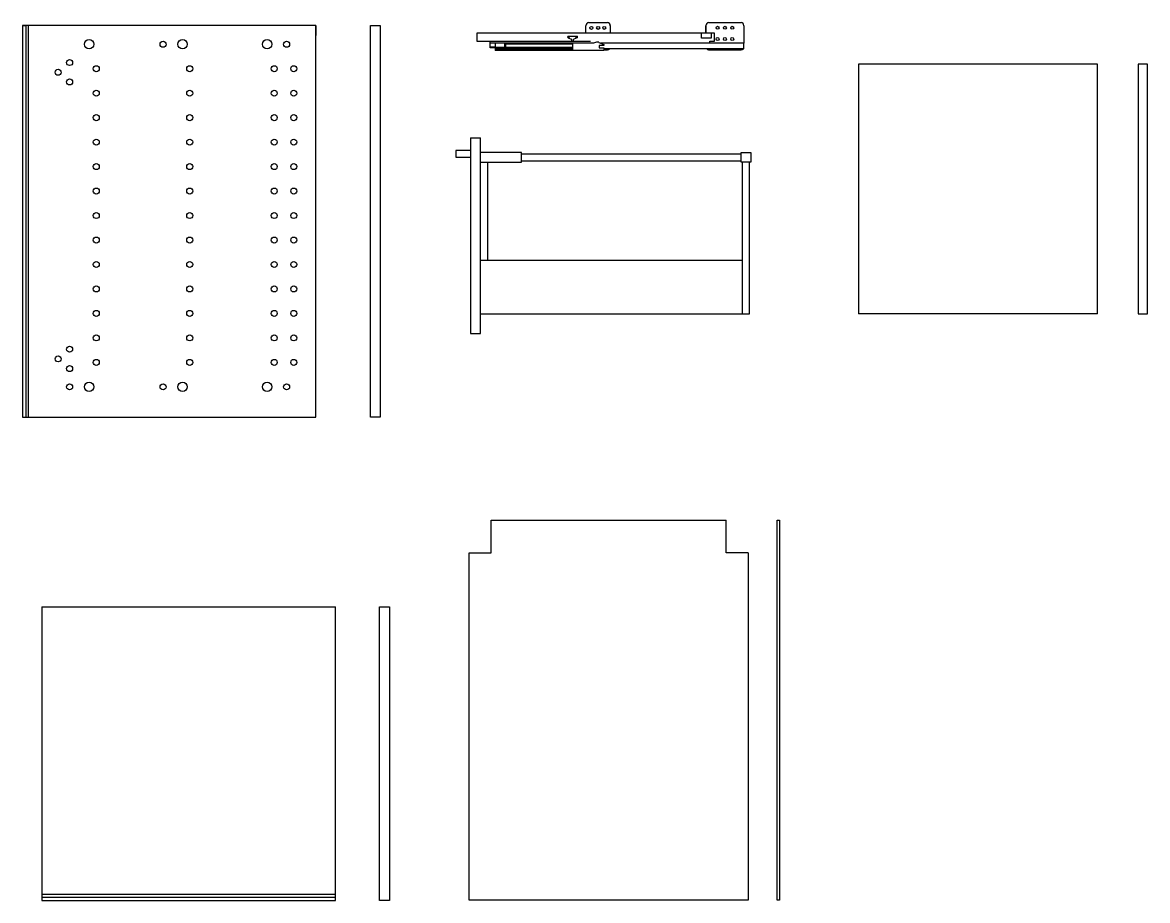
# Model space of a CAD drawing. Header units: millimetres. Extents: x 715 to 34504, y -289 to 548.
# Drawn here: x 1520.6 to 1750.6, y 322.9 to 502.3 of the extents above; entities that cross this region are included whole.
import ezdxf

# ---------------------------------------------------------------- set-up
doc = ezdxf.new("R2010")
doc.units = ezdxf.units.MM
for name, color, linetype in [('ARREDI SEZIONATI', 2, 'Continuous'), ('prospetti', 2, 'Continuous'), ('viti', 5, 'Continuous')]:
    doc.layers.add(name, color=color, linetype=linetype)

msp = doc.modelspace()

# ---------------------------------------------------------------- linework, layer by layer
at = {"layer": 'ARREDI SEZIONATI'}
for p, q in [((1691.52, 493.78), (1691.52, 442.72)), ((1740.35, 493.78), (1691.52, 493.78)), ((1740.35, 442.72), (1740.35, 493.78)), ((1740.35, 442.72), (1691.52, 442.72))]:
    msp.add_line(p, q, dxfattribs=at)
at = {"layer": 'prospetti'}
for p, q in [((1580.56, 501.64), (1520.56, 501.64)), ((1520.56, 501.64), (1520.56, 421.64)), ((1520.56, 501.64), (1521.26, 501.64)), ((1521.26, 501.64), (1521.26, 421.64)), ((1521.76, 421.64), (1521.76, 501.64)), ((1580.56, 421.64), (1580.56, 501.64)), ((1580.56, 501.64), (1580.56, 499.64)), ((1591.7, 501.64), (1592.2, 501.64)), ((1748.67, 493.78), (1748.67, 442.72)), ((1750.57, 493.78), (1748.67, 493.78)), ((1750.57, 442.72), (1750.57, 493.78)), ((1580.56, 484.64), (1580.56, 485.34)), ((1612.18, 478.72), (1614.18, 478.72)), ((1612.18, 478.72), (1612.18, 458.72)), ((1612.18, 478.72), (1614.18, 478.72)), ((1612.18, 478.72), (1614.18, 478.72)), ((1614.18, 458.72), (1614.18, 478.72)), ((1612.18, 476.09), (1609.16, 476.09)), ((1609.16, 476.09), (1609.16, 474.74)), ((1609.16, 474.74), (1612.18, 474.74)), ((1622.57, 475.72), (1614.18, 475.72)), ((1622.57, 473.72), (1622.57, 475.72)), ((1622.57, 475.47), (1667.48, 475.47)), ((1667.48, 473.97), (1622.57, 473.97)), ((1667.48, 475.72), (1669.48, 475.72)), ((1667.48, 473.72), (1667.48, 475.72)), ((1669.48, 475.72), (1669.48, 473.72)), ((1669.48, 475.72), (1669.48, 473.72)), ((1614.18, 473.72), (1622.57, 473.72)), ((1614.18, 459.02), (1614.18, 473.42)), ((1615.68, 453.72), (1615.68, 473.72)), ((1669.18, 473.72), (1667.48, 473.72)), ((1667.68, 473.72), (1667.68, 442.72)), ((1669.18, 442.72), (1669.18, 473.72)), ((1669.48, 473.72), (1669.18, 473.72)), ((1612.18, 458.72), (1612.18, 438.72)), ((1614.18, 438.72), (1614.18, 458.72)), ((1614.18, 453.72), (1667.68, 453.72)), ((1614.18, 439.02), (1614.18, 453.42)), ((1614.18, 442.72), (1669.18, 442.72)), ((1748.67, 442.72), (1750.57, 442.72)), ((1612.18, 438.72), (1614.18, 438.72)), ((1520.56, 421.64), (1580.56, 421.64)), ((1521.26, 421.64), (1521.76, 421.64)), ((1616.41, 393.94), (1616.41, 400.58)), ((1616.41, 400.58), (1664.41, 400.58)), ((1664.41, 393.94), (1664.41, 400.58)), ((1611.91, 322.94), (1611.91, 393.94)), ((1611.91, 393.94), (1616.41, 393.94)), ((1668.91, 393.94), (1664.41, 393.94)), ((1668.91, 393.94), (1668.91, 322.94)), ((1524.54, 382.88), (1524.54, 322.88)), ((1524.54, 382.88), (1584.54, 382.88)), ((1584.54, 322.88), (1584.54, 382.88)), ((1584.54, 324.08), (1524.54, 324.08)), ((1524.54, 323.58), (1584.54, 323.58)), ((1524.54, 322.88), (1584.54, 322.88)), ((1584.54, 323.58), (1584.54, 324.08)), ((1668.91, 322.94), (1611.91, 322.94))]:
    msp.add_line(p, q, dxfattribs=at)
for points in [[(1591.7, 501.64), (1593.7, 501.64), (1593.7, 421.64), (1591.7, 421.64)], [(1674.89, 400.58), (1675.34, 400.58), (1675.34, 322.94), (1674.89, 322.94)], [(1593.57, 382.88), (1595.57, 382.88), (1595.57, 322.88), (1593.57, 322.88)]]:
    msp.add_lwpolyline(points, close=True, dxfattribs=at)
for centre, radius in [((1534.19, 497.83), 0.955), ((1549.3, 497.83), 0.614), ((1553.3, 497.83), 0.955), ((1570.57, 497.83), 0.955), ((1574.57, 497.83), 0.614), ((1530.19, 494.09), 0.614), ((1527.85, 492.11), 0.614), ((1535.65, 492.83), 0.614), ((1554.76, 492.83), 0.614), ((1572.03, 492.83), 0.614), ((1576.03, 492.83), 0.614), ((1530.19, 490.13), 0.614), ((1535.65, 487.83), 0.614), ((1554.76, 487.83), 0.614), ((1572.03, 487.83), 0.614), ((1576.03, 487.83), 0.614), ((1535.65, 482.83), 0.614), ((1554.76, 482.83), 0.614), ((1572.03, 482.83), 0.614), ((1576.03, 482.83), 0.614), ((1535.65, 477.83), 0.614), ((1554.76, 477.83), 0.614), ((1572.03, 477.83), 0.614), ((1576.03, 477.83), 0.614), ((1535.65, 472.83), 0.614), ((1554.76, 472.83), 0.614), ((1572.03, 472.83), 0.614), ((1576.03, 472.83), 0.614), ((1535.65, 467.83), 0.614), ((1554.76, 467.83), 0.614), ((1572.03, 467.83), 0.614), ((1576.03, 467.83), 0.614), ((1535.65, 462.83), 0.614), ((1554.76, 462.83), 0.614), ((1572.03, 462.83), 0.614), ((1576.03, 462.83), 0.614), ((1535.65, 457.83), 0.614), ((1554.76, 457.83), 0.614), ((1572.03, 457.83), 0.614), ((1576.03, 457.83), 0.614), ((1535.65, 452.83), 0.614), ((1535.65, 452.83), 0.614), ((1554.76, 452.83), 0.614), ((1554.76, 452.83), 0.614), ((1572.03, 452.83), 0.614), ((1572.03, 452.83), 0.614), ((1576.03, 452.83), 0.614), ((1576.03, 452.83), 0.614), ((1535.65, 447.83), 0.614), ((1554.76, 447.83), 0.614), ((1572.03, 447.83), 0.614), ((1576.03, 447.83), 0.614), ((1535.65, 442.83), 0.614), ((1554.76, 442.83), 0.614), ((1572.03, 442.83), 0.614), ((1576.03, 442.83), 0.614), ((1535.65, 437.83), 0.614), ((1554.76, 437.83), 0.614), ((1572.03, 437.83), 0.614), ((1576.03, 437.83), 0.614), ((1530.19, 435.52), 0.614), ((1527.85, 433.54), 0.614), ((1535.65, 432.83), 0.614), ((1554.76, 432.83), 0.614), ((1572.03, 432.83), 0.614), ((1576.03, 432.83), 0.614), ((1530.19, 431.56), 0.614), ((1530.19, 427.83), 0.614), ((1534.19, 427.83), 0.955), ((1549.3, 427.83), 0.614), ((1553.3, 427.83), 0.955), ((1570.57, 427.83), 0.955), ((1574.57, 427.83), 0.614)]:
    msp.add_circle(centre, radius, dxfattribs=at)
at = {"layer": 'viti'}
for p, q in [((1635.74, 500.07), (1635.74, 501.63)), ((1636.31, 502.27), (1640.17, 502.27)), ((1640.74, 501.63), (1640.74, 500.07)), ((1660.28, 500.07), (1660.28, 501.63)), ((1660.28, 501.63), (1660.28, 500.07)), ((1660.85, 502.27), (1667.49, 502.27)), ((1668.06, 501.63), (1668.06, 498.07)), ((1662.06, 500.07), (1613.43, 500.07)), ((1613.43, 500.07), (1613.43, 498.47)), ((1632.04, 499.28), (1632.04, 499.36)), ((1632.13, 499.14), (1632.76, 498.9)), ((1632.14, 499.47), (1633.94, 499.47)), ((1633.94, 499.14), (1633.31, 498.9)), ((1634.04, 499.28), (1634.04, 499.36)), ((1659.36, 499.07), (1659.36, 500.07)), ((1661.36, 500.07), (1661.36, 499.07)), ((1662.06, 498.47), (1662.06, 500.07)), ((1613.43, 498.47), (1616.39, 498.47)), ((1614, 498.47), (1636.72, 498.47)), ((1616.19, 497.11), (1616.19, 498.47)), ((1637.34, 498.07), (1616.19, 498.07)), ((1616.19, 497.31), (1617.19, 497.31)), ((1617.19, 497.11), (1616.19, 497.11)), ((1617.19, 498.07), (1617.19, 496.91)), ((1617.19, 497.18), (1619.19, 497.18)), ((1619.19, 497.18), (1617.19, 497.18)), ((1617.19, 496.91), (1617.36, 496.91)), ((1617.19, 496.83), (1617.19, 496.56)), ((1617.19, 496.83), (1617.36, 496.83)), ((1617.36, 497.02), (1633.04, 497.02)), ((1617.36, 496.91), (1617.36, 497.02)), ((1617.36, 496.83), (1617.36, 496.73)), ((1619.19, 497.18), (1619.19, 498.07)), ((1619.36, 497.18), (1619.36, 497.9)), ((1619.36, 497.9), (1633.04, 497.9)), ((1633.04, 497.18), (1619.36, 497.18)), ((1632.84, 498.79), (1632.84, 498.47)), ((1633.04, 498.07), (1633.04, 497.18)), ((1633.04, 497.18), (1633.04, 496.56)), ((1633.24, 498.47), (1633.24, 498.79)), ((1637.73, 498.2), (1637.34, 498.07)), ((1638.39, 498.22), (1639.44, 497.8)), ((1639.44, 497.6), (1638.44, 497.6)), ((1638.44, 497.6), (1638.44, 497.07)), ((1638.44, 497.07), (1639.44, 497.07)), ((1668.06, 498.07), (1638.77, 498.07)), ((1639.44, 497.8), (1639.44, 497.6)), ((1639.44, 497.07), (1639.44, 496.56)), ((1668.06, 496.92), (1639.44, 496.92)), ((1661.36, 499.07), (1659.36, 499.07)), ((1661.06, 498.07), (1661.06, 498.47)), ((1661.06, 498.47), (1662.06, 498.47)), ((1667.56, 496.92), (1668.06, 496.92)), ((1668.06, 496.92), (1668.06, 498.07)), ((1639.44, 496.56), (1617.19, 496.56)), ((1617.36, 496.73), (1633.04, 496.73)), ((1639.44, 496.7), (1640.17, 496.7)), ((1660.85, 496.7), (1667.49, 496.7))]:
    msp.add_line(p, q, dxfattribs=at)
for centre, radius in [((1636.87, 501.18), 0.308), ((1638.26, 501.18), 0.308), ((1639.5, 501.18), 0.308), ((1662.67, 501.19), 0.308), ((1664.17, 501.19), 0.308), ((1665.67, 501.19), 0.308), ((1632.3, 499.32), 0.0864), ((1633.77, 499.32), 0.0864), ((1662.67, 498.89), 0.308), ((1664.17, 498.89), 0.308), ((1665.67, 498.89), 0.308)]:
    msp.add_circle(centre, radius, dxfattribs=at)
for centre, radius, start, end in [((1636.43, 501.59), 0.69, 99.8541, 177.0588), ((1640.05, 501.59), 0.69, 2.9412, 80.1459), ((1660.97, 501.59), 0.69, 99.8541, 177.0588), ((1667.37, 501.59), 0.69, 2.9412, 80.1459), ((1632.17, 499.34), 0.133, 103.0025, 171.0095), ((1632.18, 499.28), 0.145, 179.5495, 248.9349), ((1633.91, 499.34), 0.133, 8.9905, 76.9975), ((1633.89, 499.28), 0.145, 291.0651, 0.4505), ((1632.72, 498.78), 0.12, 354.9325, 77.4453), ((1633.36, 498.78), 0.12, 102.5547, 185.0675), ((1638.11, 496.95), 1.31, 77.3711, 106.5092), ((1640.05, 497.38), 0.69, 279.8541, 318.4564), ((1660.97, 497.38), 0.69, 221.5436, 260.1459), ((1667.37, 497.38), 0.69, 279.8541, 318.4564)]:
    msp.add_arc(centre, radius, start, end, dxfattribs=at)

doc.saveas('drawing.dxf')
